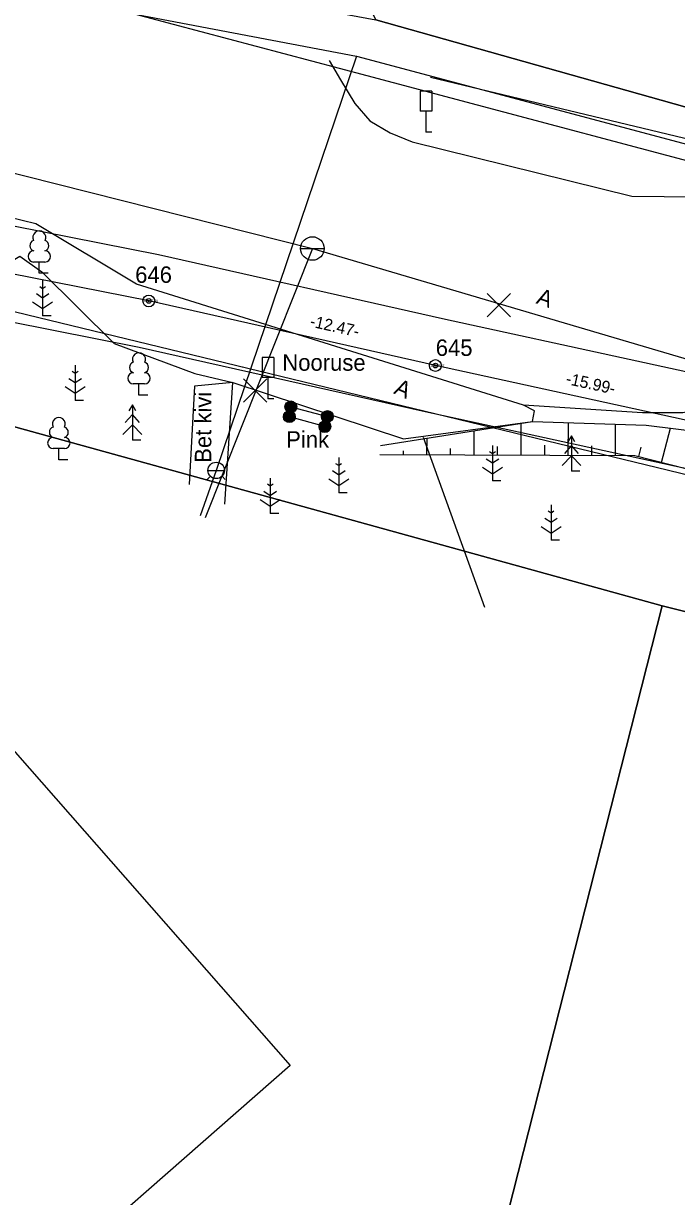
# Model space of a CAD drawing. Extents: x 640832 to 642788, y 6454661 to 6457700.
# Drawn here: x 641893.75 to 641921.47, y 6455813.03 to 6455862.85 of the extents above; entities that cross this region are included whole.
import ezdxf

# ---------------------------------------------------------------- set-up
doc = ezdxf.new("R2010")
doc.units = 0
for name, color, linetype in [('JOONSIDE', 7, 'Continuous'), ('KASUTUSALA', 7, 'Continuous'), ('KTRASS', 7, 'Continuous'), ('LIIKLUS', 7, 'Continuous'), ('MOOTKORG-EH2000', 7, 'Continuous'), ('MOOTNR', 7, 'Continuous'), ('MOOTPIIR', 7, 'Continuous'), ('MPOHULIIN', 7, 'Continuous'), ('PIIR', 7, 'Continuous'), ('POST', 7, 'Continuous'), ('PR_SIDE', 7, 'Continuous'), ('PUU', 7, 'Continuous'), ('RAJATIS', 7, 'Continuous'), ('RELJEEF', 7, 'Continuous'), ('SITRASS', 7, 'Continuous'), ('TEE', 7, 'Continuous'), ('VKAEV', 7, 'Continuous'), ('VORMISTUS', 7, 'Continuous'), ('VTRASS', 7, 'Continuous')]:
    doc.layers.add(name, color=color, linetype=linetype)

msp = doc.modelspace()

# ---------------------------------------------------------------- linework, layer by layer
at = {"layer": 'KASUTUSALA'}
for centre in [(641899.068, 6455851.063), (641911.235, 6455848.319)]:
    msp.add_circle(centre, 0.1, dxfattribs=at)
at = {"layer": 'KTRASS'}
msp.add_lwpolyline([(641889.839, 6455865.713), (641893.048, 6455864.695), (641908.322, 6455860.631), (641926.844, 6455855.704), (641942.246, 6455851.606), (641950.033, 6455849.45)], dxfattribs=at)
at = {"layer": 'LIIKLUS'}
for p, q in [((641910.583, 6455859.978), (641910.583, 6455859.128)), ((641911.083, 6455859.978), (641910.583, 6455859.978)), ((641911.083, 6455859.978), (641911.083, 6455859.128)), ((641911.083, 6455859.128), (641910.583, 6455859.128)), ((641910.833, 6455859.128), (641910.833, 6455858.228)), ((641911.083, 6455858.228), (641910.833, 6455858.228)), ((641903.875, 6455848.662), (641903.875, 6455847.812)), ((641904.375, 6455848.662), (641903.875, 6455848.662)), ((641904.375, 6455848.662), (641904.375, 6455847.812)), ((641904.375, 6455847.812), (641903.875, 6455847.812)), ((641904.125, 6455847.812), (641904.125, 6455846.912)), ((641904.375, 6455846.912), (641904.125, 6455846.912))]:
    msp.add_line(p, q, dxfattribs=at)
at = {"layer": 'MOOTPIIR'}
for points in [[(642052.639, 6455893.856), (642047.114, 6455879.697), (642044.322, 6455871.432), (642039.436, 6455859.95), (642036.975, 6455853.267), (642033.898, 6455844.184), (642031.566, 6455837.32), (642028.355, 6455829.546), (642024.6, 6455820.878), (642024.087, 6455820.236), (642024.069, 6455820.242), (642014.985, 6455823.023), (642000.09, 6455827.581), (641987.118, 6455831.389), (641970.757, 6455836.042), (641954.562, 6455840.01), (641940.295, 6455843.936), (641932.379, 6455845.869), (641927.261, 6455846.872), (641911.668, 6455850.272), (641899.482, 6455853.02), (641884.653, 6455855.949)], [(641883.887, 6455852.023), (641898.654, 6455849.106), (641910.802, 6455846.366), (641926.451, 6455842.954), (641931.519, 6455841.961), (641939.289, 6455840.064), (641953.556, 6455836.138), (641969.733, 6455832.174), (641986.008, 6455827.547), (641998.942, 6455823.749), (642013.815, 6455819.199), (642022.945, 6455816.402), (642025.563, 6455815.672), (642028.058, 6455818.8), (642032.039, 6455827.988), (642035.312, 6455835.912), (642037.686, 6455842.898), (642040.747, 6455851.933), (642043.156, 6455858.474), (642048.062, 6455870.006), (642050.874, 6455878.329), (642056.371, 6455892.414)]]:
    msp.add_lwpolyline(points, dxfattribs=at)
at = {"layer": 'MPOHULIIN'}
msp.add_lwpolyline([(641930.059, 6455841.695), (641875.993, 6455854.805)], dxfattribs=at)
at = {"layer": 'PIIR'}
for points in [[(641930.56, 6455892.21), (641926.2, 6455858.07), (641908.7, 6455863), (641892.1, 6455897.3)], [(641853.07, 6455873.32), (641908.7, 6455863), (641926.2, 6455858.07), (641987.13, 6455842.3), (642026.82, 6455832.03), (642017.81, 6455814.02), (641920.87, 6455838.11), (641888.18, 6455847.14)]]:
    msp.add_lwpolyline(points, dxfattribs=at)
for points in [[(641920.87, 6455838.11), (641903.62, 6455770.27), (641899.82, 6455755.42), (641851.64, 6455771.86), (641888.18, 6455847.14)], [(641988.51, 6455718.47), (641896.22, 6455741.2), (641899.82, 6455755.42), (641903.62, 6455770.27), (641920.87, 6455838.11), (642017.81, 6455814.02)]]:
    msp.add_lwpolyline(points, close=True, dxfattribs=at)
at = {"layer": 'POST'}
for centre, radius in [((641905.097, 6455846.565), 0.25), ((641905.097, 6455846.565), 0.225), ((641905.097, 6455846.565), 0.2), ((641905.097, 6455846.565), 0.175), ((641905.097, 6455846.565), 0.15), ((641905.097, 6455846.565), 0.125), ((641905.097, 6455846.565), 0.1), ((641905.097, 6455846.565), 0.075), ((641905.097, 6455846.565), 0.05), ((641905.097, 6455846.565), 0.025), ((641905.037, 6455846.145), 0.25), ((641905.037, 6455846.145), 0.225), ((641905.037, 6455846.145), 0.2), ((641905.037, 6455846.145), 0.175), ((641905.037, 6455846.145), 0.15), ((641905.037, 6455846.145), 0.125), ((641905.037, 6455846.145), 0.1), ((641905.037, 6455846.145), 0.075), ((641905.037, 6455846.145), 0.05), ((641905.037, 6455846.145), 0.025), ((641906.544, 6455845.727), 0.25), ((641906.544, 6455845.727), 0.225), ((641906.651, 6455846.158), 0.25), ((641906.651, 6455846.158), 0.225), ((641906.651, 6455846.158), 0.2), ((641906.651, 6455846.158), 0.175), ((641906.651, 6455846.158), 0.15), ((641906.651, 6455846.158), 0.125), ((641906.651, 6455846.158), 0.1), ((641906.651, 6455846.158), 0.075), ((641906.651, 6455846.158), 0.05), ((641906.651, 6455846.158), 0.025), ((641906.544, 6455845.727), 0.2), ((641906.544, 6455845.727), 0.175), ((641906.544, 6455845.727), 0.15), ((641906.544, 6455845.727), 0.125), ((641906.544, 6455845.727), 0.1), ((641906.544, 6455845.727), 0.075), ((641906.544, 6455845.727), 0.05), ((641906.544, 6455845.727), 0.025)]:
    msp.add_circle(centre, radius, dxfattribs=at)
at = {"layer": 'PR_SIDE'}
for centre, radius in [((641899.068, 6455851.063), 0.25), ((641899.068, 6455851.063), 0.025), ((641899.068, 6455851.063), 0.0221), ((641899.068, 6455851.063), 0.0191), ((641899.068, 6455851.063), 0.0161), ((641899.068, 6455851.063), 0.0132), ((641899.068, 6455851.063), 0.0102), ((641899.068, 6455851.063), 0.00726), ((641899.068, 6455851.063), 0.0043), ((641911.235, 6455848.319), 0.25), ((641911.235, 6455848.319), 0.025), ((641911.235, 6455848.319), 0.0221), ((641911.235, 6455848.319), 0.0191), ((641911.235, 6455848.319), 0.0161), ((641911.235, 6455848.319), 0.0132), ((641911.235, 6455848.319), 0.0102), ((641911.235, 6455848.319), 0.00726), ((641911.235, 6455848.319), 0.0043)]:
    msp.add_circle(centre, radius, dxfattribs=at)
at = {"layer": 'PUU'}
for p, q in [((641894.658, 6455852.713), (641894.178, 6455852.713)), ((641894.418, 6455852.238), (641894.418, 6455852.713)), ((641894.798, 6455852.238), (641894.418, 6455852.238)), ((641894.56, 6455851.93), (641894.56, 6455850.43)), ((641894.56, 6455851.58), (641894.436, 6455851.663)), ((641894.684, 6455851.663), (641894.56, 6455851.58)), ((641894.136, 6455851.019), (641894.56, 6455850.737)), ((641894.56, 6455851.18), (641894.293, 6455851.358)), ((641894.827, 6455851.358), (641894.56, 6455851.18)), ((641894.56, 6455850.737), (641894.984, 6455851.019)), ((641894.92, 6455850.43), (641894.56, 6455850.43)), ((641895.937, 6455847.983), (641895.813, 6455848.066)), ((641895.937, 6455848.333), (641895.937, 6455846.833)), ((641896.061, 6455848.066), (641895.937, 6455847.983)), ((641895.937, 6455847.583), (641895.67, 6455847.761)), ((641896.204, 6455847.761), (641895.937, 6455847.583)), ((641898.889, 6455847.541), (641898.409, 6455847.541)), ((641898.649, 6455847.066), (641898.649, 6455847.541)), ((641895.513, 6455847.422), (641895.937, 6455847.14)), ((641895.937, 6455847.14), (641896.361, 6455847.422)), ((641899.029, 6455847.066), (641898.649, 6455847.066)), ((641896.297, 6455846.833), (641895.937, 6455846.833)), ((641898.37, 6455846.644), (641898.22, 6455846.394)), ((641898.52, 6455846.394), (641898.37, 6455846.644)), ((641898.37, 6455846.644), (641898.37, 6455845.144)), ((641898.37, 6455846.244), (641898.07, 6455845.894)), ((641898.67, 6455845.894), (641898.37, 6455846.244)), ((641898.37, 6455845.794), (641897.97, 6455845.394)), ((641898.77, 6455845.394), (641898.37, 6455845.794)), ((641898.73, 6455845.144), (641898.37, 6455845.144)), ((641917.012, 6455845.329), (641916.862, 6455845.079)), ((641917.162, 6455845.079), (641917.012, 6455845.329)), ((641917.012, 6455845.329), (641917.012, 6455843.829)), ((641895.487, 6455844.79), (641895.007, 6455844.79)), ((641895.247, 6455844.315), (641895.247, 6455844.79)), ((641913.66, 6455844.568), (641913.536, 6455844.651)), ((641913.66, 6455844.918), (641913.66, 6455843.418)), ((641913.784, 6455844.651), (641913.66, 6455844.568)), ((641917.012, 6455844.479), (641916.612, 6455844.079)), ((641917.012, 6455844.929), (641916.712, 6455844.579)), ((641917.312, 6455844.579), (641917.012, 6455844.929)), ((641917.412, 6455844.079), (641917.012, 6455844.479)), ((641895.627, 6455844.315), (641895.247, 6455844.315)), ((641907.131, 6455844.068), (641907.007, 6455844.151)), ((641907.131, 6455844.418), (641907.131, 6455842.918)), ((641907.255, 6455844.151), (641907.131, 6455844.068)), ((641913.236, 6455844.007), (641913.66, 6455843.725)), ((641913.66, 6455844.168), (641913.393, 6455844.346)), ((641913.927, 6455844.346), (641913.66, 6455844.168)), ((641913.66, 6455843.725), (641914.084, 6455844.007)), ((641904.224, 6455843.542), (641904.224, 6455842.042)), ((641906.707, 6455843.507), (641907.131, 6455843.225)), ((641907.131, 6455843.668), (641906.864, 6455843.846)), ((641907.398, 6455843.846), (641907.131, 6455843.668)), ((641907.131, 6455843.225), (641907.555, 6455843.507)), ((641917.372, 6455843.829), (641917.012, 6455843.829)), ((641904.224, 6455842.792), (641903.957, 6455842.97)), ((641904.224, 6455843.192), (641904.1, 6455843.275)), ((641904.348, 6455843.275), (641904.224, 6455843.192)), ((641904.491, 6455842.97), (641904.224, 6455842.792)), ((641914.02, 6455843.418), (641913.66, 6455843.418)), ((641903.8, 6455842.631), (641904.224, 6455842.349)), ((641904.224, 6455842.349), (641904.648, 6455842.631)), ((641907.491, 6455842.918), (641907.131, 6455842.918)), ((641904.584, 6455842.042), (641904.224, 6455842.042)), ((641916.145, 6455842.049), (641916.021, 6455842.132)), ((641916.145, 6455842.399), (641916.145, 6455840.899)), ((641916.269, 6455842.132), (641916.145, 6455842.049)), ((641915.721, 6455841.488), (641916.145, 6455841.206)), ((641916.145, 6455841.649), (641915.878, 6455841.827)), ((641916.412, 6455841.827), (641916.145, 6455841.649)), ((641916.145, 6455841.206), (641916.569, 6455841.488)), ((641916.505, 6455840.899), (641916.145, 6455840.899))]:
    msp.add_line(p, q, dxfattribs=at)
for centre, radius, start, end in [((641894.418, 6455853.758), 0.277, 332.5799, 207.4201), ((641894.248, 6455853.411), 0.233, 109.0217, 253.1415), ((641894.588, 6455853.411), 0.233, 286.8508, 70.9859), ((641894.181, 6455852.95), 0.238, 90.0016, 269.3953), ((641894.655, 6455852.95), 0.238, 270.6047, 89.9984), ((641898.479, 6455848.239), 0.233, 109.0217, 253.1415), ((641898.649, 6455848.586), 0.277, 332.5799, 207.4201), ((641898.819, 6455848.239), 0.233, 286.8508, 70.9859), ((641898.412, 6455847.778), 0.238, 90.0016, 269.3953), ((641898.886, 6455847.778), 0.238, 270.6047, 89.9984), ((641895.247, 6455845.835), 0.277, 332.5799, 207.4201), ((641895.077, 6455845.488), 0.233, 109.0217, 253.1415), ((641895.417, 6455845.488), 0.233, 286.8508, 70.9859), ((641895.01, 6455845.027), 0.238, 90.0016, 269.3953), ((641895.484, 6455845.027), 0.238, 270.6047, 89.9984)]:
    msp.add_arc(centre, radius, start, end, dxfattribs=at)
at = {"layer": 'RAJATIS'}
msp.add_lwpolyline([(641905.1, 6455846.56), (641906.65, 6455846.16), (641906.54, 6455845.73), (641905.04, 6455846.14)], close=True, dxfattribs=at)
at = {"layer": 'RELJEEF'}
for p, q in [((641912.877, 6455844.527), (641912.881, 6455845.551)), ((641914.877, 6455844.519), (641914.883, 6455845.867)), ((641916.877, 6455844.511), (641916.883, 6455845.893)), ((641918.877, 6455844.502), (641918.882, 6455845.828)), ((641920.84, 6455844.208), (641921.212, 6455845.659)), ((641910.877, 6455844.536), (641910.88, 6455845.235)), ((641909.877, 6455844.54), (641909.878, 6455844.701)), ((641911.877, 6455844.532), (641911.878, 6455844.79)), ((641913.877, 6455844.523), (641913.878, 6455844.879)), ((641915.877, 6455844.515), (641915.879, 6455844.938)), ((641917.877, 6455844.507), (641917.879, 6455844.913)), ((641919.871, 6455844.456), (641919.973, 6455844.854))]:
    msp.add_line(p, q, dxfattribs=at)
for points in [[(641908.905, 6455844.924), (641915.365, 6455845.943), (641920.188, 6455845.785), (641924.191, 6455845.292), (641930.333, 6455843.286), (641935.404, 6455841.967), (641946.424, 6455839.059), (641952.842, 6455837.33), (641953.477, 6455837.005)], [(641908.877, 6455844.544), (641919.703, 6455844.499), (641923.423, 6455843.546), (641930.455, 6455841.909), (641935.157, 6455840.884), (641946.492, 6455837.734), (641952.917, 6455836.592)]]:
    msp.add_lwpolyline(points, dxfattribs=at)
at = {"layer": 'SITRASS'}
for points in [[(642054.505, 6455893.135), (642048.994, 6455879.013), (642046.192, 6455870.719), (642041.296, 6455859.212), (642038.861, 6455852.6), (642035.792, 6455843.541), (642033.439, 6455836.616), (642030.197, 6455828.767), (642026.329, 6455819.839), (642024.825, 6455817.954), (642023.507, 6455818.322), (642014.4, 6455821.111), (641999.516, 6455825.665), (641986.563, 6455829.468), (641970.245, 6455834.108), (641954.059, 6455838.074), (641939.792, 6455842), (641931.949, 6455843.915), (641926.856, 6455844.913), (641911.235, 6455848.319), (641899.068, 6455851.063), (641884.27, 6455853.986)], [(641931.949, 6455843.915), (641926.856, 6455844.913), (641911.235, 6455848.319), (641899.068, 6455851.063), (641884.27, 6455853.986), (641871.412, 6455856.461), (641862.882, 6455856.85), (641853.384, 6455858.02), (641845.721, 6455858.905), (641836.434, 6455859.581), (641826.69, 6455860.368), (641822.016, 6455860.794)]]:
    msp.add_lwpolyline(points, dxfattribs=at)
at = {"layer": 'TEE'}
for p, q in [((641902.637, 6455847.597), (641901.01, 6455847.45)), ((641902.298, 6455842.433), (641902.637, 6455847.597))]:
    msp.add_line(p, q, dxfattribs=at)
for points in [[(641906.728, 6455861.267), (641907.208, 6455860.456), (641907.815, 6455859.449), (641908.454, 6455858.706), (641909.31, 6455858.208), (641910.251, 6455857.814), (641919.576, 6455855.516), (641923.701, 6455855.466), (641943.307, 6455850.484), (641946.952, 6455848.8), (641953.783, 6455847.036), (641959.071, 6455845.622), (641975.106, 6455841.579), (641993.113, 6455836.906), (642007.5, 6455833.188), (642024.301, 6455828.944), (642025.376, 6455829.089), (642028.915, 6455830.223), (642030.722, 6455831.243), (642033.263, 6455833.058), (642034.048, 6455833.911), (642034.998, 6455836.028), (642040.107, 6455851.303), (642040.427, 6455852.311)], [(641911.024, 6455860.565), (641925.604, 6455857.075), (641936.046, 6455854.186), (641948.062, 6455850.97), (641955.317, 6455849.131), (641959.475, 6455847.94), (641976.392, 6455843.371)], [(641920.032, 6455846.316), (641914.976, 6455846.642), (641898.544, 6455851.777), (641894.266, 6455854.333), (641893.106, 6455854.622), (641892.169, 6455854.744), (641891.129, 6455854.675), (641890.15, 6455854.395), (641889.058, 6455853.888), (641888.279, 6455853.376), (641887.653, 6455852.595), (641887.149, 6455851.627)], [(641885.578, 6455846.265), (641887.015, 6455845.648), (641887.764, 6455847.147), (641889.043, 6455849.244), (641889.507, 6455850.1), (641890.864, 6455851.338), (641893.593, 6455852.967), (641894.522, 6455852.3), (641897.594, 6455849.255), (641901.025, 6455847.982), (641902.637, 6455847.597), (641909.876, 6455845.201), (641915.365, 6455845.943), (641915.438, 6455846.395), (641914.976, 6455846.642)], [(641901.01, 6455847.45), (641900.787, 6455843.267)], [(642029.323, 6455811.067), (642029.077, 6455815.286), (642026.691, 6455818.881), (642024.348, 6455820.536), (642024.489, 6455821.119), (642013.005, 6455824.094), (641999.303, 6455827.652), (641976.962, 6455833.853), (641957.546, 6455838.54), (641946.416, 6455841.234), (641936.019, 6455843.671), (641923.053, 6455846.545), (641921.736, 6455846.316), (641920.032, 6455846.316)], [(641910.712, 6455845.272), (641913.314, 6455838.058)]]:
    msp.add_lwpolyline(points, dxfattribs=at)
at = {"layer": 'VKAEV'}
for p, q in [((641905.513, 6455853.289), (641906.513, 6455853.289)), ((641901.681, 6455843.618), (641901.541, 6455843.478)), ((641901.578, 6455843.865), (641902.278, 6455843.865)), ((641902.175, 6455843.618), (641902.315, 6455843.478))]:
    msp.add_line(p, q, dxfattribs=at)
for centre, radius in [((641906.013, 6455853.289), 0.5), ((641901.928, 6455843.865), 0.35)]:
    msp.add_circle(centre, radius, dxfattribs=at)
at = {"layer": 'VORMISTUS'}
msp.add_lwpolyline([(641691.226, 6455630.948), (641596.579, 6455738.809), (641810.422, 6455926.456), (641905.07, 6455818.595)], close=True, dxfattribs=at)
at = {"layer": 'VTRASS'}
for p, q in [((641913.431, 6455851.376), (641914.421, 6455850.387)), ((641913.431, 6455850.387), (641914.421, 6455851.376)), ((641903.087, 6455847.758), (641904.077, 6455846.768)), ((641903.087, 6455846.768), (641904.077, 6455847.758))]:
    msp.add_line(p, q, dxfattribs=at)
for points in [[(641812.409, 6455864.525), (641816.628, 6455865.736), (641827.041, 6455866.469), (641836.34, 6455866.566), (641876.247, 6455860.802), (641906.013, 6455853.289), (641901.458, 6455841.846)], [(641890.378, 6455864.841), (641891.088, 6455864.661), (641907.881, 6455861.457), (641901.928, 6455843.865), (641901.245, 6455841.939)], [(641907.881, 6455861.457), (641926.199, 6455856.569), (641949.428, 6455850.242), (641950.01, 6455852.376)], [(641906.013, 6455853.289), (641942.292, 6455842.571), (641987.641, 6455829.987), (641988.293, 6455819.467)]]:
    msp.add_lwpolyline(points, dxfattribs=at)

# ---------------------------------------------------------------- texts
at = {"layer": 'JOONSIDE'}
for s, rotation, p in [('-12.47-', 347.2908, (641905.876, 6455849.981)), ('-15.99-', 347.6998, (641916.744, 6455847.541))]:
    msp.add_text(s, height=0.5, rotation=rotation, dxfattribs=at).set_placement(p)
at = {"layer": 'LIIKLUS'}
msp.add_text('Nooruse', height=0.7, dxfattribs=at).set_placement((641904.735, 6455848.098))
at = {"layer": 'MOOTKORG-EH2000'}
for s, p in [(' 47.69', (641899.068, 6455851.013)), (' 47.57', (641911.235, 6455848.269))]:
    msp.add_text(s, height=0.1, dxfattribs=at).set_placement(p)
at = {"layer": 'MOOTNR'}
for s, p in [('120 ', (641898.838, 6455851.013)), ('119 ', (641911.025, 6455848.269))]:
    msp.add_text(s, height=0.1, dxfattribs=at).set_placement(p)
at = {"layer": 'PR_SIDE'}
for s, p in [('646 ', (641898.489, 6455851.83)), ('645 ', (641911.25, 6455848.728))]:
    msp.add_text(s, height=0.7, dxfattribs=at).set_placement(p)
at = {"layer": 'RAJATIS'}
msp.add_text('Pink', height=0.7, dxfattribs=at).set_placement((641904.9, 6455844.831))
at = {"layer": 'TEE'}
for s, rotation, p in [('A', 340.2532, (641915.48, 6455850.97)), ('A', 336.3706, (641909.434, 6455847.145)), ('Bet kivi', 89.8641, (641901.719, 6455844.188))]:
    msp.add_text(s, height=0.7, rotation=rotation, dxfattribs=at).set_placement(p)

doc.saveas('drawing.dxf')
